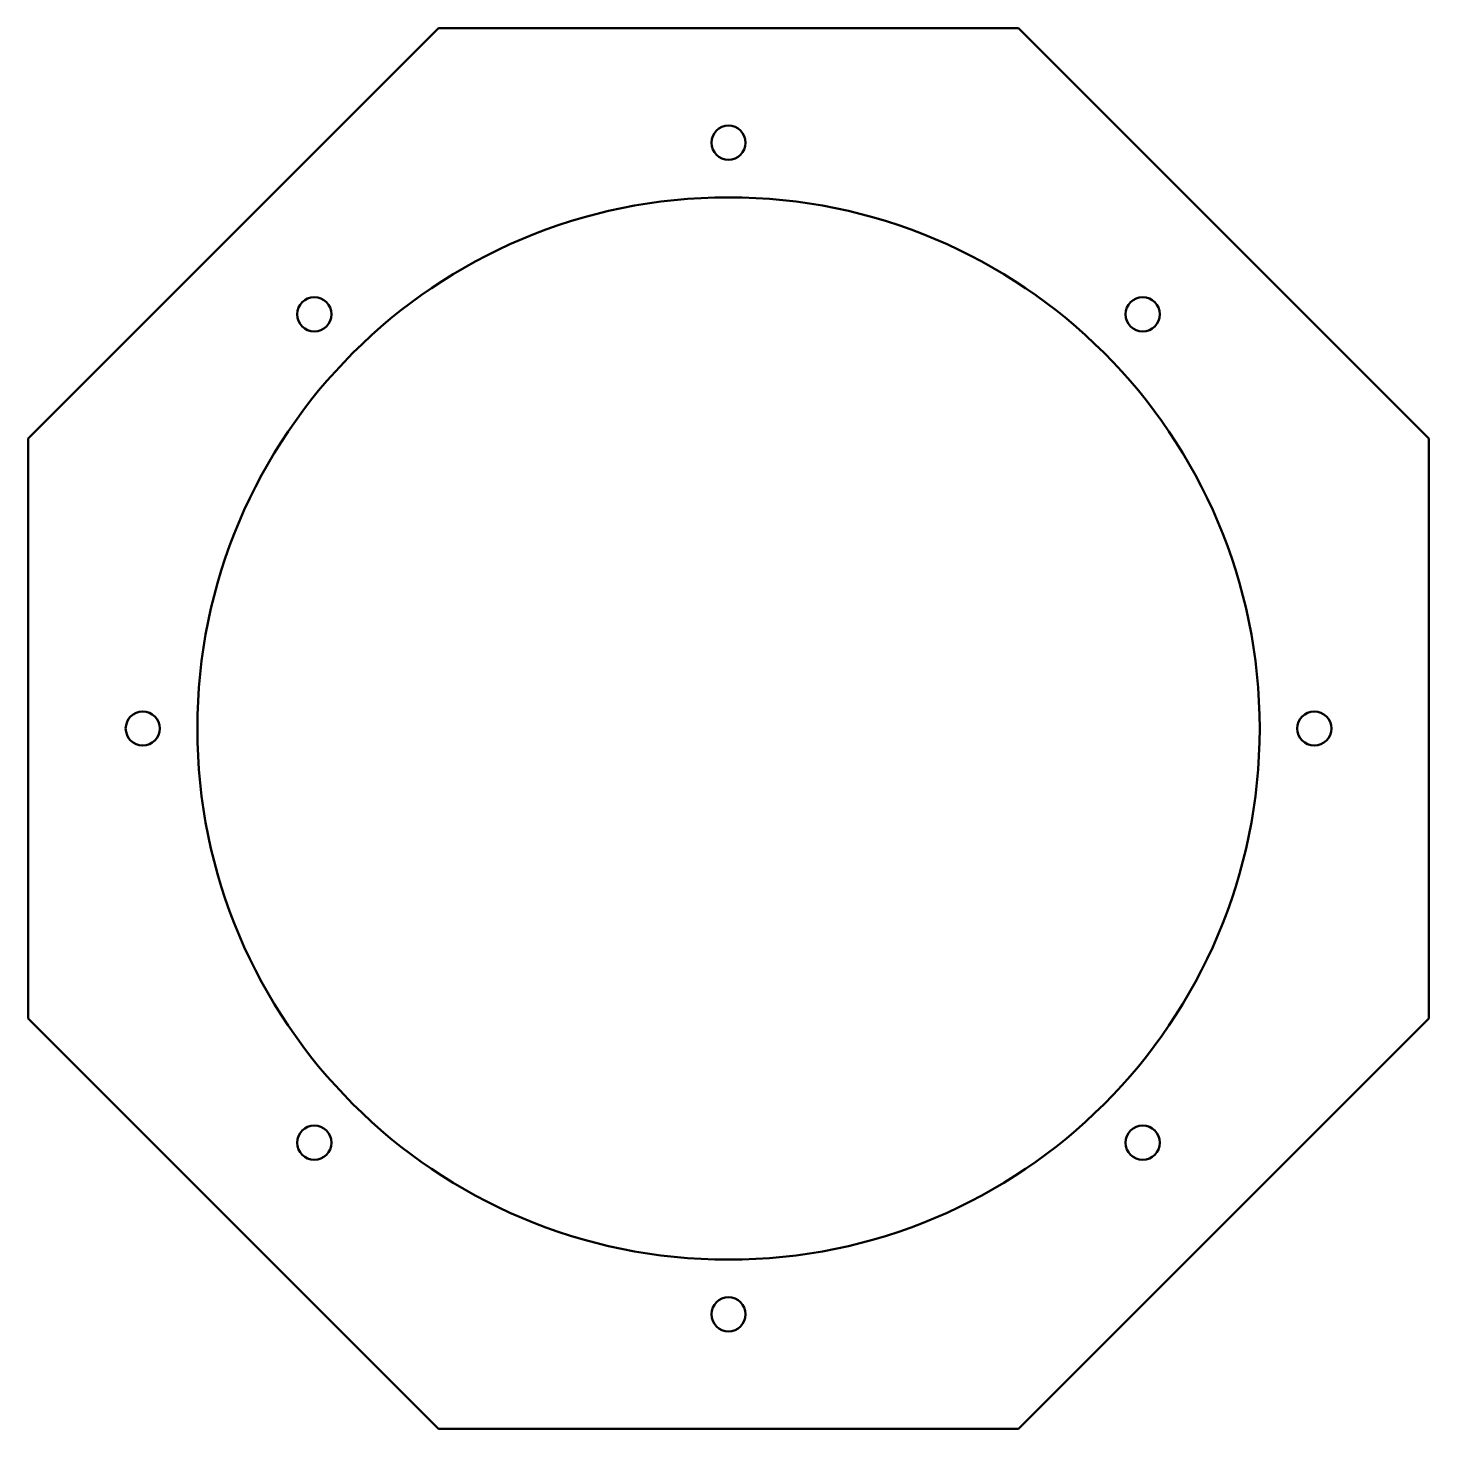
# Model space of a CAD drawing. Header units: millimetres. Extents: x -150 to 363, y 0 to 513.
import ezdxf

# ---------------------------------------------------------------- set-up
doc = ezdxf.new("R2010")
doc.units = ezdxf.units.MM
doc.layers.add('IV_INTERIOR_PROFILES', color=7, linetype='Continuous', lineweight=50)
doc.layers.add('IV_OUTER_PROFILE', color=7, linetype='Continuous', lineweight=50)

msp = doc.modelspace()

# ---------------------------------------------------------------- linework, layer by layer
at = {"layer": 'IV_INTERIOR_PROFILES'}
for centre, radius in [((106.25, 471), 6.25), ((106.25, 256.5), 194.5), ((-45.43, 408.17), 6.25), ((257.92, 408.17), 6.25), ((-108.25, 256.5), 6.25), ((320.75, 256.5), 6.25), ((-45.43, 104.83), 6.25), ((257.92, 104.83), 6.25), ((106.25, 42), 6.25)]:
    msp.add_circle(centre, radius, dxfattribs=at)
at = {"layer": 'IV_OUTER_PROFILE'}
for p, q in [((212.49, 513), (0, 513)), ((362.75, 362.75), (212.49, 513)), ((0, 513), (-150.25, 362.75)), ((-150.25, 362.75), (-150.25, 150.25)), ((362.75, 150.25), (362.75, 362.75)), ((-150.25, 150.25), (0, 0)), ((212.49, 0), (362.75, 150.25)), ((0, 0), (212.49, 0))]:
    msp.add_line(p, q, dxfattribs=at)

doc.saveas('drawing.dxf')
